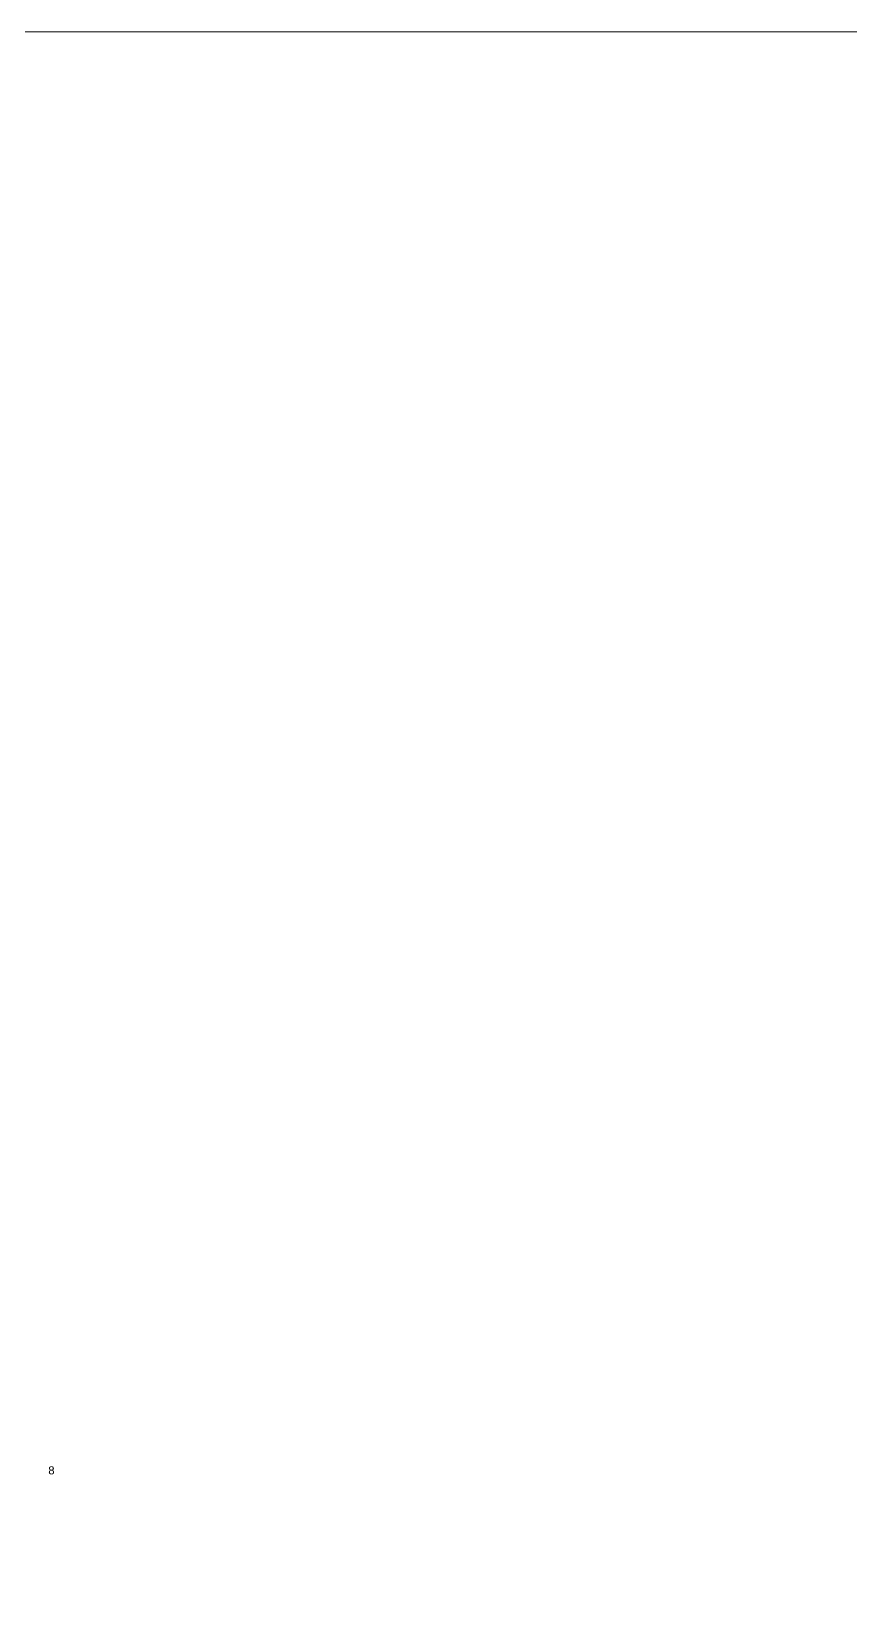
# Model space of a CAD drawing. Header units: inches. Extents: x 0 to 179512, y -43395 to -31716.
# Drawn here: x 164502 to 165525, y -38372 to -36394 of the extents above; entities that cross this region are included whole.
import ezdxf

# ---------------------------------------------------------------- set-up
doc = ezdxf.new("R2010")
doc.units = ezdxf.units.IN
doc.header["$LTSCALE"] = 10
doc.header["$MEASUREMENT"] = 0
doc.layers.get('Defpoints').update_dxf_attribs({"color": 215})
for name, color, linetype, lineweight in [('door', 4, 'Continuous', 25), ('hatch', 95, 'Continuous', 0), ('NEW LETTERING', 3, 'Continuous', 0)]:
    doc.layers.add(name, color=color, linetype=linetype, lineweight=lineweight)
doc.styles.add('1-16 Annotative Text', font='calibri.ttf', dxfattribs={"height": 0.0625})
doc.styles.get("Standard").update_dxf_attribs({"font": 'arial.ttf'})
doc.dimstyles.new('1-16 Annotative Dimension', dxfattribs={"dimtxt": 0.0625, "dimasz": 0.0625, "dimexe": 0.125, "dimexo": 0, "dimgap": 0.03125, "dimtad": 1, "dimdec": 0, "dimzin": 0, "dimdsep": 46, "dimlunit": 4, "dimtxsty": '1-16 Annotative Text', "dimblk": 'ARCHTICK', "dimcen": 0.09, "dimdle": 0.125, "dimadec": 0, "dimazin": 0, "dimtfac": 1, "dimtdec": 0, "dimtix": 1, "dimtofl": 0, "dimtmove": 2, "dimatfit": 3, "dimfxl": 0.125, "dimfxlon": 1, "dimtolj": 1, "dimtzin": 0, "dimarcsym": 1})

# ---------------------------------------------------------------- blocks, each defined once
blk = doc.blocks.new('_ArchTick')
at = {"color": 0, "linetype": 'ByBlock', "const_width": 0.15}
blk.add_lwpolyline([(-0.5, -0.5), (0.5, 0.5)], dxfattribs=at)
blk = doc.blocks.new('*D1078')
at = {"layer": 'Defpoints', "color": 0, "transparency": 16777216}
for p in [(0, -38065.5), (174046, -38065.5), (174041.9, -38103)]:
    blk.add_point(p, dxfattribs=at)
at = {"layer": 'door', "color": 0, "lineweight": -2, "transparency": 16777216}
for p, q in [((174046, -38115), (174046, -38053.5)), ((174034, -38065.5), (174058, -38065.5)), ((174041.9, -38103), (174058, -38103))]:
    blk.add_line(p, q, dxfattribs=at)
at = {"layer": 'door', "color": 0, "lineweight": -2, "transparency": 16777216, "xscale": 6, "yscale": 6, "zscale": 6}
for p, rotation in [((174046, -38065.5), 90), ((174046, -38103), 270)]:
    blk.add_blockref('_ArchTick', p, dxfattribs=dict(at, rotation=rotation))
at = {"layer": 'door', "color": 0, "transparency": 16777216, "insert": (174039.9, -38084.2), "char_height": 6, "attachment_point": 5, "rotation": 90, "style": '1-16 Annotative Text'}
blk.add_mtext('\\A1;3\'-2"', dxfattribs=at)

msp = doc.modelspace()

# ---------------------------------------------------------------- linework, layer by layer
at = {"layer": 'hatch'}
msp.add_lwpolyline([(157715.5, -36393.77), (178335, -36393.77), (178335, -39944.5), (157715.5, -39944.5)], close=True, dxfattribs=at)

# ---------------------------------------------------------------- texts
at = {"layer": 'NEW LETTERING'}
note = msp.add_mtext_dynamic_manual_height_columns('8\\P', width=18.9099, gutter_width=50, heights=[8.76, 0], dxfattribs=dict(at, insert=(164453.82, -38186.1), char_height=10, attachment_point=1))

# ---------------------------------------------------------------- dimensions: what is measured, and where the dimension line sits
at = {"layer": 'door'}
dim = msp.add_linear_dim(base=(174046, -38065.47), p1=(174041.94, -38103.01), p2=(0, -38065.47), angle=90, dimstyle='1-16 Annotative Dimension', override={"dimscale": 0, "dimtix": 1, "dimtofl": 0, "dimtmove": 2, "dimatfit": 3}, dxfattribs=at)
dim.commit()
dim.dimension.update_dxf_attribs({"geometry": '*D1078', "text_midpoint": (174039.93, -38084.24)})

doc.saveas('drawing.dxf')
